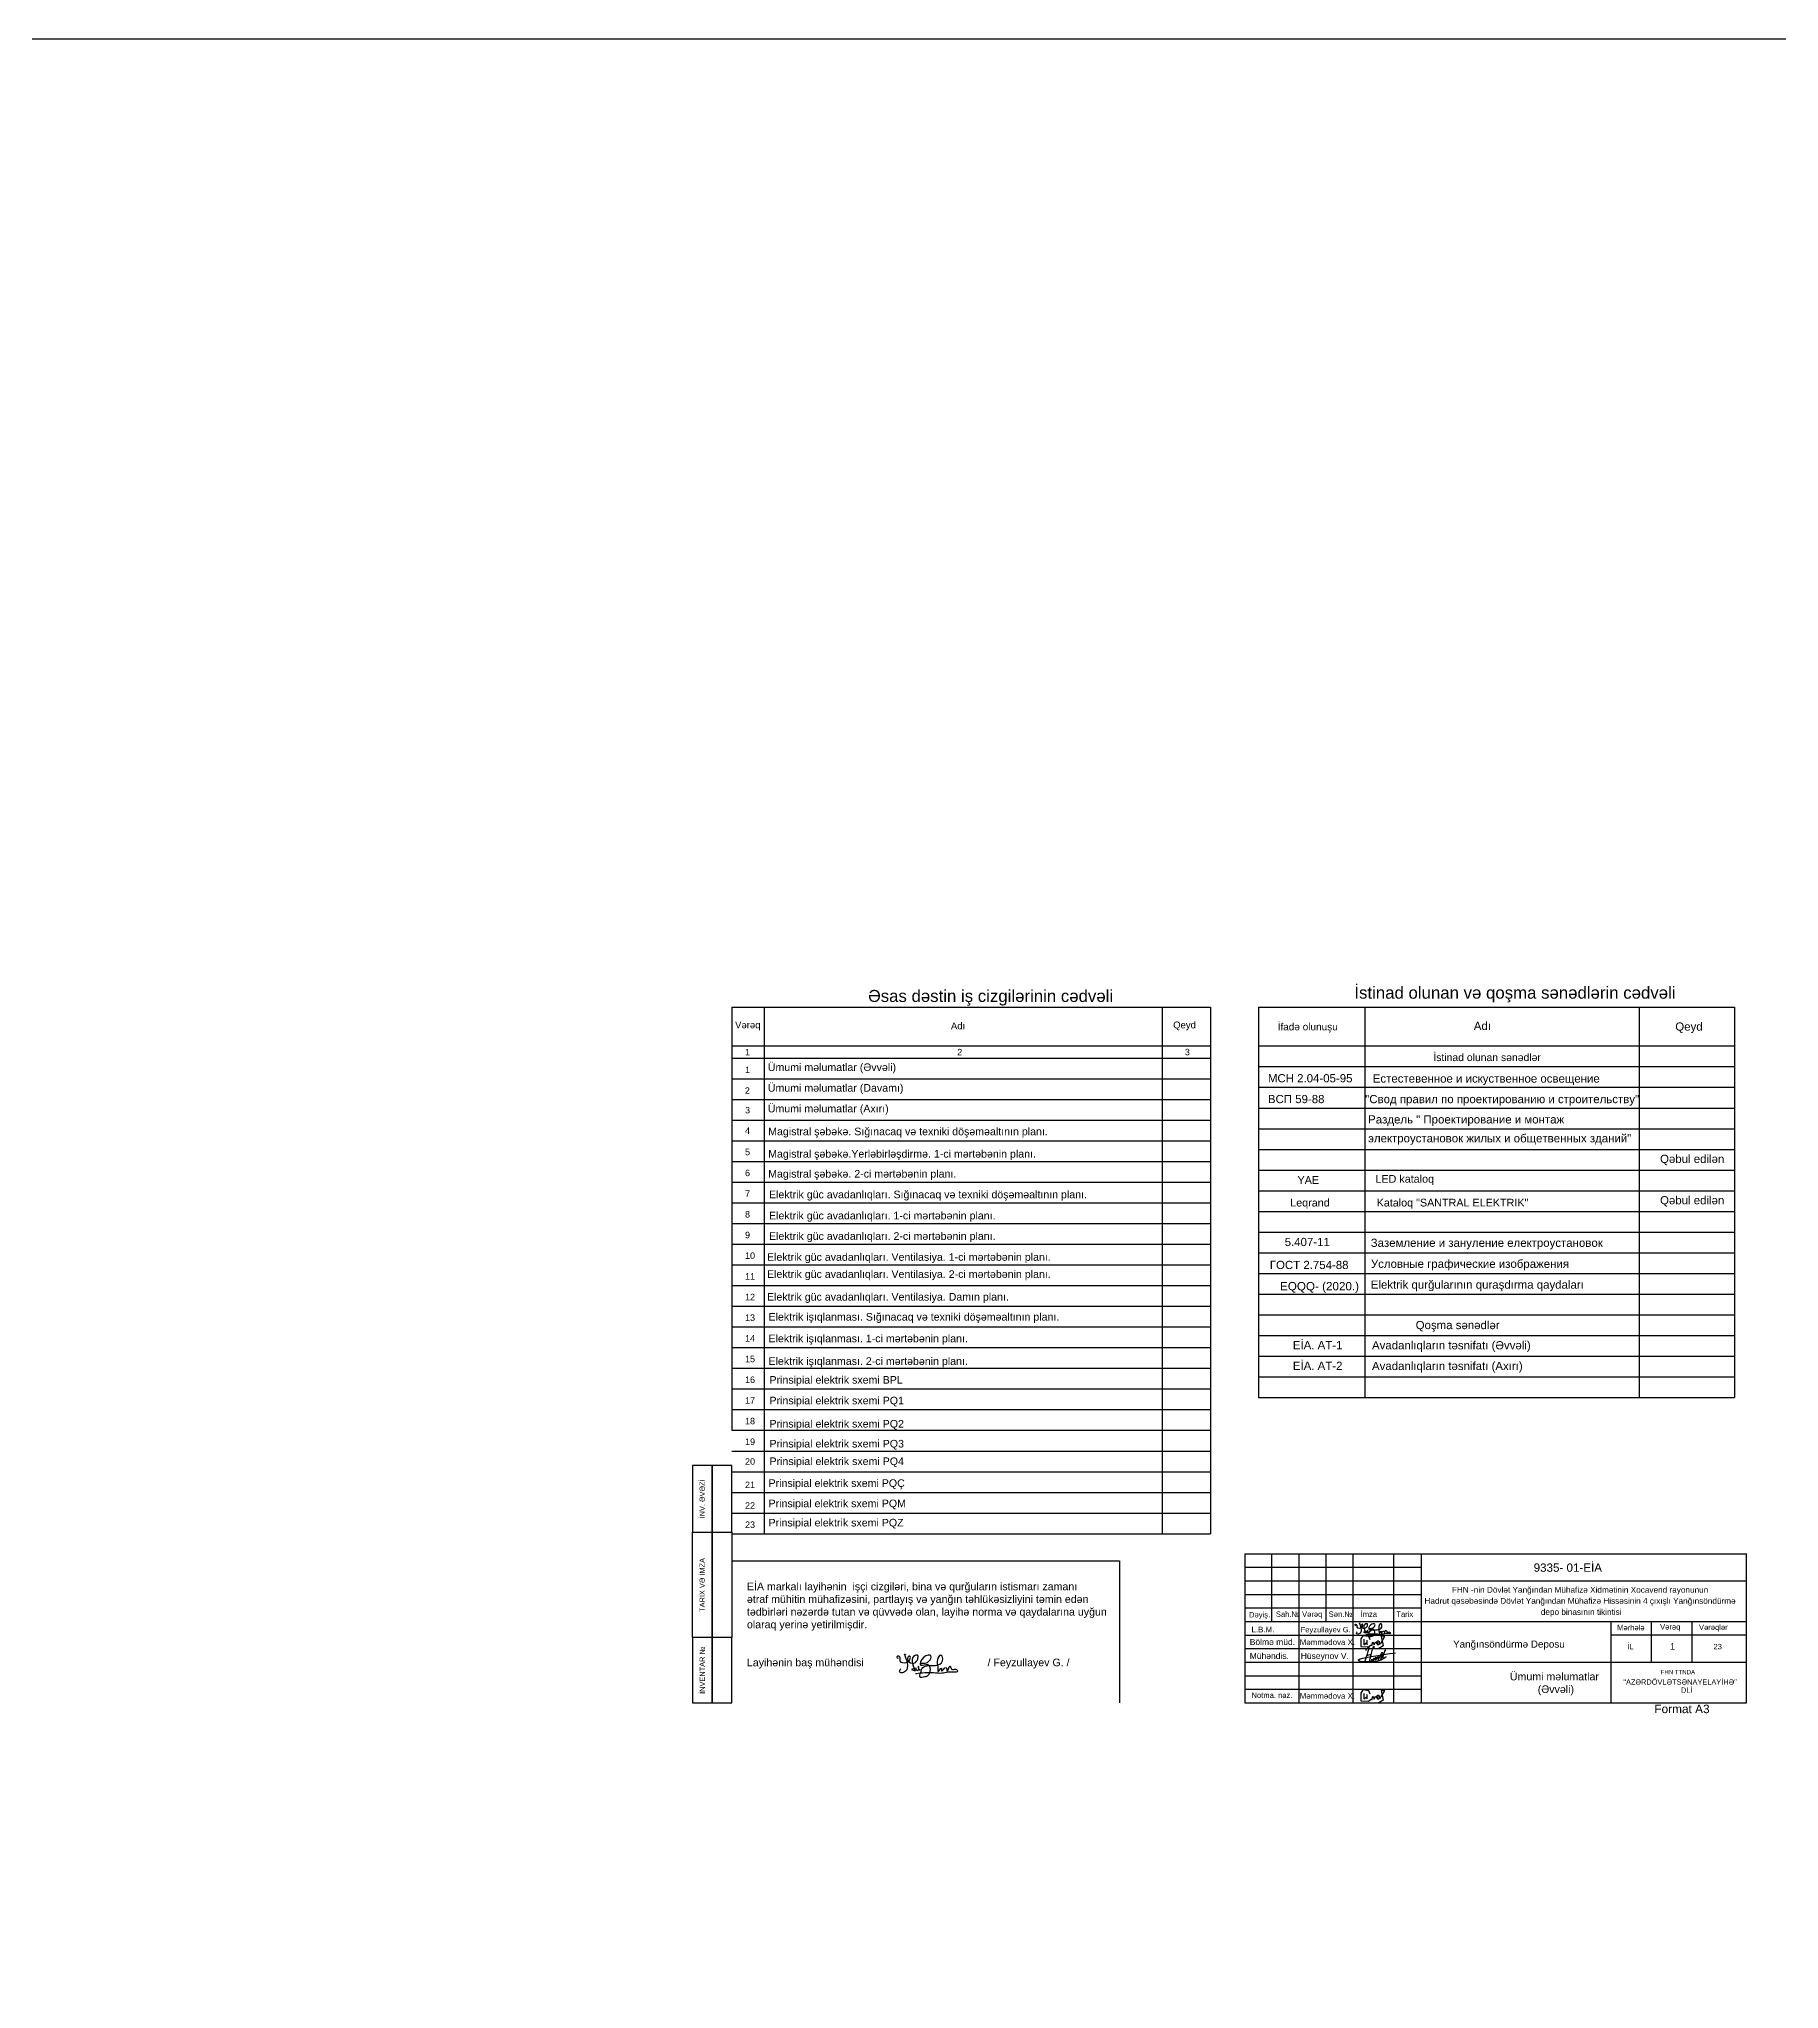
# Model space of a CAD drawing. Header units: millimetres. Extents: x 42452 to 2852333, y -419346 to 834876.
# Drawn here: x 2412498 to 2508144, y 727715 to 834876 of the extents above; entities that cross this region are included whole.
import ezdxf

# ---------------------------------------------------------------- set-up
doc = ezdxf.new("R2010")
doc.units = ezdxf.units.MM
doc.linetypes.add('DUZ', pattern=[0])
for name, color, linetype, lineweight in [('0_memar', 250, 'Continuous', 20), ('0_Ном._пера__1', 7, 'Continuous', 15), ('Stamp Mətn MN', 7, 'Continuous', 13), ('выкл1', 7, 'Continuous', 30), ('перегородка', 130, 'Continuous', 20), ('перегородка_Ном._пера__1', 7, 'Continuous', 15), ('Соединение', 5, 'Continuous', 30)]:
    doc.layers.add(name, color=color, linetype=linetype, lineweight=lineweight)
for name, color, linetype in [('Kunc shtampi', 7, 'Continuous'), ('polygon', 5, 'Continuous'), ('ramka', 7, 'Continuous'), ('shtamp cedvel MN', 7, 'Continuous'), ('размер', 7, 'Continuous')]:
    doc.layers.add(name, color=color, linetype=linetype)
doc.styles.add('Arial', font='arial.ttf', dxfattribs={"height": 200})
doc.styles.add('ARİAL', font='arial.ttf')
doc.styles.add('STAMP MƏTN - MN', font='arial.ttf')
doc.styles.get("Standard").update_dxf_attribs({"font": 'arial.ttf'})
doc.styles.add('СГЕНЕРИР_СТИЛЬ_1', font='arial.ttf')
doc.styles.add('СГЕНЕРИР_СТИЛЬ_2', font='')
doc.styles.get('СГЕНЕРИР_СТИЛЬ_2').set_extended_font_data('Arial Unicode MS Кириллический')

# ---------------------------------------------------------------- blocks, each defined once
blk = doc.blocks.new('STAMP - 2 MN')
at = {"layer": 'shtamp cedvel MN'}
blk.add_lwpolyline([(1500, 9000), (750, 9000), (750, 0), (750, 9000), (0, 9000), (0, 6475), (1500, 6475), (1500, 2475), (0, 2475), (0, 0), (1500, 0), (1500, 2475), (0, 2475), (0, 6475), (1500, 6475)], close=True, dxfattribs=at)
at = {"layer": 'Stamp Mətn MN', "char_height": 200, "attachment_point": 5, "rotation": 90, "style": 'STAMP MƏTN - MN'}
for s, insert, width in [('{\\fArial|b0|i0|c238|p34;İNV. }Ə{\\fArial|b0|i0|c238|p34;V}Ə{\\fArial|b0|i0|c238|p34;Zİ}', (375, 7738), 2525), ('{\\fArial|b0|i0|c238|p34;TARİX V}Ə{\\fArial|b0|i0|c238|p34; İMZA}', (375, 4475), 4000), ('{\\fArial|b0|i0|c238|p34;İNVENTAR }№', (375, 1238), 2475)]:
    blk.add_mtext(s, dxfattribs=dict(at, insert=insert, width=width))
blk = doc.blocks.new('55')
at = {"color": 5, "lineweight": 30}
for points, knots in [([(6808805, -690524), (6808750, -690568), (6808216, -691003), (6805386, -690836), (6807954, -690456), (6809491, -690228)], [0, 0, 0, 0, 215.4653406, 2087.6835374, 4876.1184811, 4876.1184811, 4876.1184811, 4876.1184811]), ([(6807301, -690054), (6807380, -689939), (6807723, -689440), (6807293, -690552), (6807199, -690927), (6807191, -690959)], [0, 0, 0, 0, 328.5649542, 1432.6481317, 1536.6414924, 1536.6414924, 1536.6414924, 1536.6414924]), ([(6807358, -690408), (6807470, -690386), (6807596, -690361), (6807720, -690330), (6807732, -690327)], [0, 0, 0, 0, 344.5022914, 383.3665481, 383.3665481, 383.3665481, 383.3665481]), ([(6807568, -690913), (6807734, -690192), (6807904, -689458), (6807900, -689847), (6807900, -689854)], [0, 0, 0, 0, 1128.7189656, 1148.7100529, 1148.7100529, 1148.7100529, 1148.7100529]), ([(6807716, -690698), (6807705, -690775), (6807675, -691004), (6808017, -690413), (6807740, -691044), (6808200, -690308), (6807872, -691036), (6808390, -690235), (6808050, -691132), (6808747, -689639), (6808148, -691347), (6809105, -689320), (6808364, -690768), (6808709, -690576), (6808805, -690524)], [0, 0, 0, 0, 159.1526296, 467.6047078, 669.3408688, 1011.806253, 1243.6370137, 1628.4017999, 1881.8287705, 2512.1989186, 3044.0657258, 3849.863763, 4495.0879919, 4740.9817211, 4740.9817211, 4740.9817211, 4740.9817211])]:
    blk.add_open_spline(points, degree=3, knots=knots, dxfattribs=at)
blk = doc.blocks.new('20')
at = {"color": 7, "lineweight": 25}
for p, q in [((15101137, -7396449), (15122448, -7396449)), ((15101137, -7396449), (15101137, -7402785)), ((15101137, -7402785), (15122448, -7402785))]:
    blk.add_line(p, q, dxfattribs=at)
at = {"layer": 'Kunc shtampi', "ltscale": 0.1}
blk.add_line((15122450, -7402785), (15122450, -7396438), dxfattribs=at)
at = {"layer": 'polygon', "color": 7, "linetype": 'DUZ', "lineweight": 25}
for p, q in [((15122448, -7399905), (15116691, -7399905)), ((15118416, -7401057), (15118416, -7399329)), ((15120144, -7401057), (15120144, -7399329))]:
    blk.add_line(p, q, dxfattribs=at)
at = {"layer": 'перегородка', "color": 5, "lineweight": 30}
for p, q in [((15106063, -7400069), (15106062, -7400388)), ((15106152, -7399933), (15106063, -7400069)), ((15106401, -7399969), (15106152, -7399933)), ((15106192, -7400084), (15106192, -7400313)), ((15106192, -7400084), (15106192, -7400313)), ((15106454, -7400110), (15106401, -7399969)), ((15107086, -7399953), (15106925, -7399953)), ((15106925, -7399953), (15107015, -7400368)), ((15106927, -7400230), (15107086, -7399953)), ((15106062, -7400388), (15106388, -7400401)), ((15106192, -7400313), (15106323, -7400219)), ((15106323, -7400119), (15106323, -7400313)), ((15106388, -7400401), (15106498, -7400325)), ((15106498, -7400325), (15106531, -7400351)), ((15106531, -7400351), (15106567, -7400195)), ((15106567, -7400195), (15106637, -7400317)), ((15106637, -7400317), (15106683, -7400192)), ((15106683, -7400192), (15106784, -7400326)), ((15106749, -7400198), (15106768, -7400171)), ((15106749, -7400198), (15106780, -7400321)), ((15106830, -7400168), (15106768, -7400171)), ((15106780, -7400321), (15106832, -7400311)), ((15106830, -7400168), (15106850, -7400225)), ((15106832, -7400311), (15106856, -7400282)), ((15107015, -7400368), (15106834, -7400474)), ((15106850, -7400225), (15106850, -7400162)), ((15106850, -7400162), (15106856, -7400282)), ((15106856, -7400282), (15106850, -7400225)), ((15106856, -7400282), (15106889, -7400275)), ((15106889, -7400275), (15106927, -7400230)), ((15106063, -7402373), (15106062, -7402692)), ((15106152, -7402237), (15106063, -7402373)), ((15106401, -7402273), (15106152, -7402237)), ((15106192, -7402388), (15106192, -7402617)), ((15106192, -7402388), (15106192, -7402617)), ((15106192, -7402617), (15106323, -7402523)), ((15106323, -7402423), (15106323, -7402617)), ((15106454, -7402414), (15106401, -7402273)), ((15106531, -7402655), (15106567, -7402499)), ((15106567, -7402499), (15106637, -7402621)), ((15106637, -7402621), (15106683, -7402496)), ((15106683, -7402496), (15106784, -7402630)), ((15106749, -7402502), (15106768, -7402475)), ((15106749, -7402502), (15106780, -7402625)), ((15106830, -7402472), (15106768, -7402475)), ((15106830, -7402472), (15106850, -7402529)), ((15106850, -7402529), (15106850, -7402466)), ((15106850, -7402466), (15106856, -7402586)), ((15106856, -7402586), (15106850, -7402529)), ((15106889, -7402579), (15106927, -7402534)), ((15107086, -7402257), (15106925, -7402257)), ((15106925, -7402257), (15107015, -7402672)), ((15106927, -7402534), (15107086, -7402257)), ((15106062, -7402692), (15106388, -7402705)), ((15106388, -7402705), (15106498, -7402629)), ((15106498, -7402629), (15106531, -7402655)), ((15106780, -7402625), (15106832, -7402615)), ((15106832, -7402615), (15106856, -7402586)), ((15107015, -7402672), (15106834, -7402778)), ((15106856, -7402586), (15106889, -7402579))]:
    blk.add_line(p, q, dxfattribs=at)
for points, knots in [([(15105854, -7399506), (15105838, -7399500), (15105805, -7399487), (15105847, -7399413), (15105905, -7399491), (15105849, -7399623), (15106153, -7399643), (15106162, -7399419), (15106042, -7399495), (15106143, -7399660), (15106310, -7399603), (15106340, -7399510), (15106359, -7399413), (15106122, -7399448), (15106203, -7399646), (15106273, -7399814)], [0, 0, 0, 0, 42.223389, 90.051656, 154.549451, 226.6152, 476.644161, 571.28472, 627.013932, 778.672239, 938.454199, 1025.570794, 1091.558705, 1160.21584, 1544.16015, 1544.16015, 1544.16015, 1544.16015]), ([(15106007, -7399409), (15106073, -7399600), (15106152, -7399829), (15105880, -7399880), (15105882, -7399793), (15105905, -7399771), (15105910, -7399766)], [0, 0, 0, 0, 446.334972, 532.702513, 603.278674, 627.196902, 627.196902, 627.196902, 627.196902]), ([(15106007, -7399409), (15106006, -7399405), (15106005, -7399395), (15106027, -7399402), (15106031, -7399412), (15106033, -7399416)], [0, 0, 0, 0, 8.821018, 27.345406, 42.243095, 42.243095, 42.243095, 42.243095]), ([(15107300, -7399848), (15107229, -7399844), (15107106, -7399838), (15106918, -7399890), (15106741, -7399864), (15106546, -7399860), (15106396, -7399873), (15106301, -7399888), (15106276, -7399892)], [0, 0, 0, 0, 211.533539, 367.015626, 577.795063, 738.782103, 953.656981, 1027.737747, 1027.737747, 1027.737747, 1027.737747]), ([(15106295, -7399744), (15106292, -7399758), (15106286, -7399786), (15106327, -7399808), (15106381, -7399781), (15106332, -7399640), (15106351, -7399754), (15106372, -7399792), (15106387, -7399780), (15106385, -7399772), (15106385, -7399769)], [0, 0, 0, 0, 37.910096, 78.738154, 107.34926, 199.254906, 281.250122, 295.344415, 310.564895, 319.310936, 319.310936, 319.310936, 319.310936]), ([(15106401, -7399620), (15106483, -7399625), (15106613, -7399633), (15106712, -7399392), (15106440, -7399437), (15106343, -7399750), (15106675, -7399563), (15106648, -7399925), (15106507, -7399969), (15106352, -7399997), (15106417, -7399855), (15106438, -7399676), (15106619, -7399677), (15106758, -7399678)], [0, 0, 0, 0, 227.188385, 358.071473, 539.665587, 751.927894, 924.503113, 1199.403857, 1282.39891, 1403.270956, 1513.824778, 1614.597802, 1944.904586, 1944.904586, 1944.904586, 1944.904586]), ([(15106758, -7399678), (15106785, -7399676), (15106877, -7399669), (15107004, -7399560), (15106917, -7399391), (15106772, -7399548), (15106848, -7399680), (15106834, -7399875), (15106956, -7399662), (15106900, -7399907), (15107061, -7399627), (15107057, -7399923), (15107138, -7399603), (15107168, -7399822), (15107267, -7399745), (15107351, -7399823), (15107309, -7399841), (15107293, -7399848)], [0, 0, 0, 0, 82.934409, 278.458212, 386.336719, 441.130098, 797.922894, 815.295031, 939.358029, 1010.425899, 1153.318323, 1248.777542, 1391.619055, 1482.772305, 1582.360738, 1652.010665, 1693.923868, 1693.923868, 1693.923868, 1693.923868])]:
    blk.add_open_spline(points, degree=3, knots=knots, dxfattribs=at)
for points in [[(15106295, -7399744), (15106256, -7399756), (15106217, -7399767), (15106178, -7399779)], [(15106178, -7399779), (15106209, -7399791), (15106241, -7399803), (15106273, -7399814)]]:
    blk.add_open_spline(points, degree=3, dxfattribs=at)
at = {"layer": 'размер', "color": 7, "lineweight": 25}
for p, q in [((15102289, -7399329), (15102289, -7396449)), ((15103441, -7402785), (15103441, -7396449)), ((15104592, -7399329), (15104592, -7396449)), ((15105744, -7402785), (15105744, -7396449)), ((15107472, -7402785), (15107472, -7396449)), ((15108624, -7396449), (15108624, -7402785)), ((15101137, -7397025), (15108624, -7397025)), ((15101137, -7397601), (15122448, -7397601)), ((15101137, -7398177), (15108624, -7398177)), ((15101137, -7398753), (15108624, -7398753)), ((15101137, -7399329), (15122448, -7399329)), ((15101137, -7399905), (15108624, -7399905)), ((15116688, -7399329), (15116688, -7402785)), ((15101137, -7400481), (15108624, -7400481)), ((15101137, -7401057), (15122448, -7401057)), ((15101137, -7401633), (15108624, -7401633)), ((15101156, -7402209), (15108624, -7402209))]:
    blk.add_line(p, q, dxfattribs=at)
at = {"color": 1, "lineweight": 25, "xscale": 0.5720132259566115, "yscale": 0.5720132259566115, "zscale": 0.5720132259566115}
blk.add_blockref('55', (11212411, -7005839), dxfattribs=at)
at = {"color": 7, "char_height": 258.17, "width": 5812.24, "attachment_point": 4, "style": 'Arial'}
for s, insert in [('{\\fArial|b0|i0|c238|p34;Bölmə müd.} {\\fArial|b0|i0|c238|p34; \\fArial|b0|i0|c204|p34;\\H0.92962x;Məmmədova\\fArial|b0|i0|c238|p34; X.}', (15101347, -7400201)), ('{\\fArial|b0|i0|c238|p34;Mühəndis.     Hüseynov V\\H0.92962x;.}', (15101347, -7400829))]:
    blk.add_mtext(s, dxfattribs=dict(at, insert=insert))
at = {"color": 7, "lineweight": 25, "attachment_point": 1}
for s, insert, char_height in [('{\\fArial|b0|i0|c238|p34;İ\\fArial|b0|i0|c0|p34;L}', (15117383, -7400280), 230.39), ('23', (15121043, -7400280), 230.4)]:
    blk.add_mtext(s, dxfattribs=dict(at, insert=insert, char_height=char_height))
at = {"insert": (15115876, -7403826), "char_height": 360, "width": 22250.72, "attachment_point": 7, "style": 'ARİAL'}
blk.add_mtext('{\\fArial|b0|i0|c238|p34;                   Format A3\\L\\P} ', dxfattribs=at)
at = {"layer": '0_memar', "color": 0, "linetype": 'Continuous', "insert": (15115376, -7398491), "char_height": 249.57, "width": 13538.5, "attachment_point": 5, "line_spacing_factor": 1.132501, "style": 'СГЕНЕРИР_СТИЛЬ_1'}
blk.add_mtext('{\\C7;FHN -nin Dövlət Yanğından Mühafizə Xidmətinin \\fArial|b0|i0|c238|p38;Xocavend\\fArial|b0|i0|c204|p38; \\fArial|b0|i0|c238|p38;rayonunun\\fArial|b0|i0|c204|p38; \\fArial|b0|i0|c238|p38;\\PHadrut qəsəbəsində \\fArial|b0|i0|c204|p38;Dövlət Yanğından Mühafizə Hissəsinin 4 \\fArial|b0|i0|c238|p38;çıxışlı Y\\fArial|b0|i0|c204|p38;anğınsöndürmə\\fArial|b0|i0|c238|p38;\\P \\fArial|b0|i0|c204|p38;depo\\fArial|b0|i0|c238|p38; binasının\\fArial|b0|i0|c204|p34; tikintisi}', dxfattribs=at)
at = {"layer": '0_memar', "color": 0, "linetype": 'Continuous', "insert": (15112355, -7400528), "char_height": 299.48, "attachment_point": 8, "style": 'СГЕНЕРИР_СТИЛЬ_1'}
blk.add_mtext('{Yanğınsöndürmə Deposu}', dxfattribs=at)
at = {"layer": '0_Ном._пера__1', "linetype": 'Continuous', "attachment_point": 1, "style": 'СГЕНЕРИР_СТИЛЬ_2'}
for s, insert, char_height in [('{Mərhələ}', (15116950, -7399469), 231), ('{Vərəq}', (15118775, -7399440), 231), ('{Vərəqlər}', (15120428, -7399458), 231), (' {\\fArial|b0|i0|c0|p34;     \\H0.88889x;                FHN TTNDA}', (15117167, -7401383), 207.94)]:
    blk.add_mtext(s, dxfattribs=dict(at, insert=insert, char_height=char_height))
at = {"layer": '0_Ном._пера__1', "linetype": 'Continuous', "insert": (15117216, -7401786), "char_height": 225, "width": 5999.56, "attachment_point": 1, "line_spacing_factor": 0.920624, "style": 'СГЕНЕРИР_СТИЛЬ_2'}
blk.add_mtext('{\\fArial|b0|i0|c0|p34;"AZƏRDÖVLƏTSƏNAYELAYİHƏ"\\P                            DLİ}', dxfattribs=at)
at = {"layer": 'ramka', "color": 7, "lineweight": 25, "ltscale": 0.4, "attachment_point": 1, "style": 'Arial'}
for s, insert, char_height, width in [('  {\\H1.0417x;L.B.M.            \\fArial|b0|i0|c204|p38;\\H0.95997x;\\C256;Feyzullayev \\fArial|b0|i0|c0|p38;G\\fArial|b0|i0|c204|p38;.}', (15101242, -7399549), 230.392, 6041.47), ('Notma. nəz.', (15101422, -7402344), 230.39, 2251.06), ('{\\H0.92962x;Məmmədova\\fArial|b0|i0|c238|p34; X.}', (15103470, -7402370), 258.17, 2820.28)]:
    blk.add_mtext(s, dxfattribs=dict(at, insert=insert, char_height=char_height, width=width))
at = {"layer": 'перегородка', "color": 7, "lineweight": 25, "char_height": 287.99, "attachment_point": 1, "style": 'Arial'}
for s, insert in [('\\H0.8x;Dəyiş\\H1.25x;.', (15101316, -7398869)), ('\\H0.8x;Sah.№', (15102456, -7398902)), ('\\H0.8x;Vərəq', (15103568, -7398902)), ('\\H0.8x;Sən.№', (15104700, -7398902)), ('\\H0.8x;İmza', (15106056, -7398902)), ('\\H0.8x;Tarix', (15107573, -7398902))]:
    blk.add_mtext(s, dxfattribs=dict(at, insert=insert))
at = {"layer": 'перегородка_Ном._пера__1', "linetype": 'Continuous', "insert": (15113268, -7396864), "char_height": 352.637, "attachment_point": 1, "style": 'СГЕНЕРИР_СТИЛЬ_2'}
blk.add_mtext('{\\fArial|b0|i0|c204|p38; 9\\fArial|b0|i0|c238|p38;335\\fArial|b0|i0|c204|p38;- 01-\\fArial|b0|i0|c238|p38;EİA}', dxfattribs=at)

msp = doc.modelspace()

# ---------------------------------------------------------------- linework, layer by layer
at = {"color": 7, "lineweight": 25}
for p, q in [((2450585.00637, 781668.54692), (2476890.00109, 781668.54692)), ((2450585.00637, 781668.54692), (2450585.00637, 758415.93044)), ((2452364.11941, 781668.54692), (2452364.11941, 752734.5729)), ((2474233.6359, 781668.54692), (2474233.6359, 752734.5729)), ((2476890.00109, 781668.54692), (2476888.71486, 752734.5729)), ((2479537.3264, 781668.54692), (2505702.32923, 781668.54692)), ((2479537.3264, 781668.54692), (2479537.3264, 760221.42218)), ((2485377.03026, 781668.54692), (2485377.03026, 760221.42218)), ((2500452.25463, 781668.54692), (2500452.25463, 760221.42218)), ((2505702.32923, 781668.54692), (2505702.32923, 760221.42218)), ((2450585.00637, 779538.03784), (2476890.00109, 779538.03784)), ((2479537.3264, 779538.03784), (2505702.32923, 779538.03784)), ((2450584.7081, 778868.81761), (2476889.70281, 778868.81761)), ((2479537.3264, 778401.76633), (2505702.32923, 778401.76633)), ((2450584.7081, 777732.5461), (2476889.70281, 777732.5461)), ((2479537.3264, 777265.49482), (2505701.98835, 777265.49482)), ((2450584.36722, 776596.2746), (2476889.36193, 776596.2746)), ((2479537.3264, 776129.22331), (2505702.32923, 776129.22331)), ((2450584.7081, 775460.00309), (2476889.70281, 775460.00309)), ((2479537.3264, 774992.9518), (2505702.32923, 774992.9518)), ((2450584.36722, 774323.73158), (2476889.36193, 774323.73158)), ((2479537.3264, 773856.68029), (2505702.32923, 773856.68029)), ((2450584.7081, 773187.46007), (2476889.70281, 773187.46007)), ((2479537.3264, 772720.40878), (2505702.32923, 772720.40878)), ((2450584.36722, 772051.18856), (2476889.36193, 772051.18856)), ((2479537.3264, 771584.13728), (2505702.32923, 771584.13728)), ((2450584.7081, 770914.91705), (2476889.70281, 770914.91705)), ((2450584.7081, 769778.64554), (2476889.70281, 769778.64554)), ((2479537.3264, 770447.86577), (2505702.32923, 770447.86577)), ((2450584.36722, 768642.37403), (2476889.36193, 768642.37403)), ((2479537.3264, 769311.59426), (2505702.32923, 769311.59426)), ((2450584.7081, 767506.10252), (2476889.70281, 767506.10252)), ((2479537.3264, 768175.32275), (2505702.32923, 768175.32275)), ((2450584.7081, 766369.83101), (2476889.70281, 766369.83101)), ((2479537.3264, 767039.05124), (2505702.32923, 767039.05124)), ((2450584.36722, 765233.5595), (2476889.36193, 765233.5595)), ((2479537.3264, 765902.77973), (2505702.32923, 765902.77973)), ((2450584.7081, 764097.28799), (2476889.70281, 764097.28799)), ((2479537.3264, 764766.50822), (2505702.32923, 764766.50822)), ((2479537.3264, 763630.23671), (2505702.32923, 763630.23671)), ((2450584.7081, 762961.01648), (2476889.70281, 762961.01648)), ((2479537.3264, 762493.9652), (2505702.32923, 762493.9652)), ((2450584.36722, 761824.74497), (2476889.36193, 761824.74497)), ((2479537.3264, 761357.69369), (2505702.32923, 761357.69369)), ((2450584.36722, 760688.47346), (2476889.36193, 760688.47346)), ((2479537.3264, 760221.42218), (2505702.32923, 760221.42218)), ((2450584.36722, 759552.20195), (2476889.36193, 759552.20195)), ((2450584.36722, 758415.93044), (2476889.36193, 758415.93044)), ((2450584.36722, 757279.65894), (2476889.36193, 757279.65894)), ((2450584.36722, 756143.38743), (2476889.36193, 756143.38743)), ((2450584.36722, 755007.11592), (2476889.36193, 755007.11592)), ((2450584.36722, 753870.84441), (2476889.36193, 753870.84441)), ((2450584.36722, 752734.5729), (2476889.36193, 752734.5729))]:
    msp.add_line(p, q, dxfattribs=at)
at = {"color": 7, "lineweight": 25, "ltscale": 300}
msp.add_line((2471890.09717, 751242.80798), (2471890.09717, 743437.46297), dxfattribs=at)
at = {"layer": 'выкл1', "color": 7, "lineweight": 25, "ltscale": 1.1}
msp.add_line((2450585.00637, 751242.80798), (2471890.09717, 751242.80798), dxfattribs=at)
at = {"layer": 'перегородка', "color": 5, "lineweight": 30}
for points, knots in [([(2459739.02831, 745877.71765), (2459704.80384, 745891.45444), (2459631.81182, 745920.75145), (2459723.92804, 746083.26901), (2459852.05068, 745911.13002), (2459727.00541, 745620.36077), (2460398.71206, 745576.02854), (2460419.88702, 746070.89675), (2460154.30831, 745901.16367), (2460376.55704, 745537.08271), (2460744.93769, 745664.34053), (2460811.82184, 745869.88518), (2460854.91865, 746082.84089), (2460329.91981, 746006.81948), (2460510.56333, 745568.60476), (2460663.80423, 745196.86478)], [0, 0, 0, 0, 93.2146502257, 198.8029388231, 341.1917929371, 500.288071618, 1052.2656386237, 1261.1992968285, 1384.2301428725, 1719.039291923, 2071.782656886, 2264.1060036162, 2409.7845170689, 2561.3557498823, 3408.972139114, 3408.972139114, 3408.972139114, 3408.972139114]), ([(2460076.88705, 746092.21071), (2460222.58148, 745669.7027), (2460396.46834, 745165.43775), (2459795.52907, 745052.26385), (2459801.48145, 745243.74416), (2459850.64582, 745292.16401), (2459863.0902, 745304.41995)], [0, 0, 0, 0, 985.3534195973, 1176.0231169854, 1331.8308962154, 1384.634090396, 1384.634090396, 1384.634090396, 1384.634090396]), ([(2460076.88705, 746092.21071), (2460075.61855, 746099.89588), (2460071.68619, 746123.72012), (2460122.10687, 746107.35009), (2460130.924, 746085.41354), (2460134.85417, 746075.63546)], [0, 0, 0, 0, 19.4737688868, 60.3692374556, 93.2581850985, 93.2581850985, 93.2581850985, 93.2581850985]), ([(2460947.01445, 745626.31959), (2461128.77285, 745614.80516), (2461415.24213, 745596.65728), (2461633.07317, 746130.04709), (2461033.48603, 746029.40682), (2460818.24714, 745339.58538), (2461552.24995, 745751.73489), (2461492.68318, 744953.40455), (2461179.87168, 744855.48309), (2460838.66304, 744793.53314), (2460981.84577, 745106.8627), (2461028.30621, 745502.1512), (2461428.4589, 745499.47771), (2461735.06837, 745497.4292)], [0, 0, 0, 0, 501.5534714659, 790.4981118766, 1191.3951869152, 1659.9970386046, 2040.9835235827, 2647.8694057363, 2831.0938101986, 3097.9375333267, 3342.0021768458, 3564.4741983358, 4293.6774690043, 4293.6774690043, 4293.6774690043, 4293.6774690043]), ([(2461735.06837, 745497.4292), (2461795.43943, 745502.00825), (2461998.13961, 745517.38273), (2462277.22337, 745757.81369), (2462085.26136, 746130.85431), (2461764.81616, 745785.58149), (2461932.69842, 745493.58824), (2461902.013, 745062.74474), (2462172.20484, 745533.05335), (2462048.15089, 744993.42624), (2462404.33318, 745611.85188), (2462394.53347, 744956.64141), (2462572.99336, 745664.56385), (2462638.94876, 745179.28827), (2462857.46281, 745350.68168), (2463043.64171, 745176.96676), (2462951.31894, 745138.27632), (2462916.63416, 745123.74069)], [0, 0, 0, 0, 183.0905224401, 614.7395262776, 852.8979990635, 973.8628523716, 1761.5380866018, 1799.889763579, 2073.7780009599, 2230.6713074208, 2546.1284126621, 2756.869388772, 3072.2141037825, 3273.4489893757, 3493.3058417921, 3647.068817459, 3739.5986827946, 3739.5986827946, 3739.5986827946, 3739.5986827946]), ([(2462931.61234, 745123.74069), (2462775.18372, 745131.52839), (2462503.77642, 745145.04025), (2462087.49843, 745031.24195), (2461697.39943, 745088.00227), (2461266.33147, 745097.33726), (2460935.29167, 745068.46477), (2460725.35168, 745034.85339), (2460671.52849, 745026.23629)], [0, 0, 0, 0, 466.9929701986, 810.24370271, 1275.5718755397, 1630.975640008, 2105.3451340515, 2268.8898751862, 2268.8898751862, 2268.8898751862, 2268.8898751862]), ([(2460712.29705, 745351.87835), (2460706.1669, 745321.87147), (2460693.43474, 745259.54807), (2460784.23619, 745211.79658), (2460902.61242, 745271.09934), (2460793.44655, 745581.15793), (2460835.30642, 745331.22483), (2460881.91174, 745246.36871), (2460914.95069, 745272.74902), (2460912.06952, 745290.5276), (2460911.0181, 745297.01549)], [0, 0, 0, 0, 83.6924006252, 173.8266436036, 236.9900795719, 439.8860003491, 620.903108761, 652.0184400048, 685.6199979541, 704.9282375596, 704.9282375596, 704.9282375596, 704.9282375596])]:
    msp.add_open_spline(points, degree=3, knots=knots, dxfattribs=at)
for points in [[(2460712.29705, 745351.87835), (2460625.98238, 745326.24851), (2460539.66772, 745300.61867), (2460453.35305, 745274.98883)], [(2460453.51519, 745275.03697), (2460523.5997, 745249.00828), (2460593.68422, 745222.97958), (2460663.76873, 745196.95089)]]:
    msp.add_open_spline(points, degree=3, dxfattribs=at)
at = {"layer": 'Соединение'}
msp.add_lwpolyline([(2276980.5718, 834875.73029), (2852332.64562, 834875.73029), (2852332.64562, 24425.68695), (2276980.5718, 24425.68695)], close=True, dxfattribs=at)

# ---------------------------------------------------------------- block references
at = {"color": 7, "lineweight": 40, "xscale": 1.294169800868891, "yscale": 1.294169800868891, "zscale": 1.294169800868891}
msp.add_blockref('20', (-17064654.72524, 10323898.56437), dxfattribs=at)
at = {"layer": 'shtamp cedvel MN', "xscale": 1.448780487799819, "yscale": 1.448780487799819, "zscale": 1.448780487799819}
msp.add_blockref('STAMP - 2 MN', (2448411.83582, 743437.46297), dxfattribs=at)

# ---------------------------------------------------------------- texts
at = {"color": 7, "lineweight": 25, "style": 'Arial'}
for s, insert, char_height, attachment_point in [('Əsas dəstin iş cizgilərinin {\\fArial|b0|i0|c238|p34;cədvəli}', (2458071.88553, 782185.7943), 660.8569448, 4), ('İs{\\fArial|b0|i0|c238|p34;ti}nad {\\fArial|b0|i0|c238|p34;olunan və} {\\fArial|b0|i0|c238|p34;qoşma} sənədlərin {\\fArial|b0|i0|c238|p34;cədvəli}', (2484802.06154, 782365.91999), 660.85694478, 4), ('{\\fArial|b0|i0|c238|p34;Vərəq}', (2450762.00599, 780637.3617), 374.2858373, 4), ('{\\fArial|b0|i0|c238|p34;Adı}', (2462625.60405, 780637.3617), 374.2858373, 4), ('{\\fArial|b0|i0|c238|p34;Qeyd}', (2474841.70977, 780637.3617), 374.2858373, 4), ('{\\fArial|b0|i0|c238|p34;İfadə olunuşu}', (2480585.3312, 780533.39867), 393.9385901, 4), ('{\\fArial|b0|i0|c238|p34;Adı}', (2491366.25913, 780638.86262), 450.2155315, 4), ('{\\fArial|b0|i0|c238|p34;Qeyd}', (2502443.56825, 780537.8903), 450.2155315, 4), ('1', (2451308.01873, 779201.19846), 354.51841, 4), ('3', (2475484.12577, 779201.19846), 354.51841, 4), ('1', (2451308.01873, 778225.71645), 354.51841, 4), ('{\\H1.1781x;Ümumi \\fArial|b0|i0|c238|p34;məlumatlar (\\fArial|b0|i0|c204|p34;Ə\\fArial|b0|i0|c238|p34;vvəli)}', (2452559.96297, 778308.08775), 354.51841299, 4), ('2', (2451298.94031, 777087.2228), 354.51841, 4), ('{\\H1.1781x;Ümumi \\fArial|b0|i0|c238|p34;məlumatlar (Davamı)}', (2452559.96297, 777171.81624), 354.518413, 4), ('Естестевенное и искуственное освещение', (2485813.4407, 777682.2935), 450.2155315, 4), ('3', (2451308.01873, 776010.99529), 354.51841, 4), ('{\\H1.1781x;Ümumi \\fArial|b0|i0|c238|p34;məlumatlar (Axırı)}', (2452559.96297, 776035.54473), 354.518413, 4), ('BСП 59-88', (2480049.97036, 776618.85354), 450.215531, 4), ('"Свод правил по проектированию и строительству"', (2485399.38298, 776551.41754), 450.2155315, 4), ('4', (2451308.01873, 774880.65811), 354.51841, 4), ('Раздель " Проектирование и монтаж ', (2485557.95772, 775436.78478), 450.2155315, 4), ('5', (2451308.01873, 773709.22357), 354.51841, 4), ('электроустановок жилых и общетвенных зданий"', (2485557.95772, 774398.8013), 450.2155315, 4), ('6', (2451308.01873, 772558.8162), 354.51841, 4), ('{\\fArial|b0|i0|c238|p34;Qəbul edilən}', (2501605.13788, 773271.847), 450.390371, 4), ('7', (2451308.01873, 771422.54469), 354.51841, 4), ('YAE', (2481677.37655, 772171.90059), 423.196747, 4), ('Leqrand', (2481277.51411, 770865.31946), 423.196747, 4), ('Kataloq "SANTRAL ELEKTRIK"', (2486026.88922, 770865.31946), 423.1967472, 4), ('{\\fArial|b0|i0|c238|p34;Qəbul edilən}', (2501605.13788, 770999.30398), 450.390371, 4), ('8', (2451308.01873, 770286.27318), 354.51841, 4), ('{\\fArial|b0|i0|c238|p34;9}', (2451308.01873, 769150.00167), 354.518413, 4), ('5.407-11', (2480972.436, 768763.80199), 450.215531, 4), ('Заземление и зануление електроустановок', (2485699.26237, 768655.1841), 450.2155315, 4), ('{\\fArial|b0|i0|c238|p34;10}', (2451308.01873, 768013.73016), 354.518413, 4), ('ГОСТ 2.754-88', (2480155.52452, 767502.15114), 450.2155315, 4), ('Условные графические изображения', (2485712.52013, 767502.15114), 450.2155315, 4), ('{\\fArial|b0|i0|c238|p34;11}', (2451308.01873, 766877.45865), 354.518413, 4), ('EQQQ- (2020.)', (2480716.98503, 765970.56657), 458.3390993, 7), ('Elektrik qurğularının quraşdırma qaydaları', (2485705.43025, 766354.64071), 450.2155315, 4), ('{\\fArial|b0|i0|c238|p34;12}', (2451308.01873, 765741.18714), 354.518413, 4), ('13', (2451308.01873, 764604.91563), 354.518413, 4), ('14', (2451308.01873, 763468.64412), 354.518413, 4), ('15', (2451308.01873, 762332.37261), 354.518413, 4), ('16', (2451308.01873, 761196.1011), 354.518413, 4), ('Prinsipial elektrik sxemi BPL', (2452651.63984, 761127.77949), 417.6538407, 4), ('{\\fArial|b0|i0|c238|p34;1}7', (2451308.01873, 760059.82959), 354.518413, 4), ('Prinsipial elektrik sxemi PQ1', (2452651.63984, 759991.50798), 417.6538407, 4), ('{\\fArial|b0|i0|c238|p34;1}8', (2451308.01873, 758923.55808), 354.518413, 4), ('Prinsipial elektrik sxemi PQ2', (2452651.63984, 758714.24791), 417.6538407, 4), ('{\\fArial|b0|i0|c238|p34;1}9', (2451308.01873, 757787.28657), 354.518413, 4), ('Prinsipial elektrik sxemi PQ3', (2452651.63984, 757618.91261), 417.6538407, 4), ('20', (2451308.01873, 756703.40695), 354.518413, 4), ('Prinsipial elektrik sxemi PQ4', (2452651.63984, 756654.36302), 417.6538407, 4), ('21', (2451308.01873, 755418.48211), 354.518413, 4), ('Prinsipial elektrik sxemi PQ{\\fArial|b0|i0|c238|p34;Ç}', (2452601.0524, 755451.04967), 417.6538407, 4), ('22', (2451308.01873, 754284.50397), 354.518413, 4), ('Prinsipial elektrik sxemi PQM', (2452601.0524, 754337.66663), 417.6538407, 4), ('23', (2451308.01873, 753226.35519), 354.518413, 4), ('Prinsipial elektrik sxemi PQZ', (2452601.0524, 753279.51785), 417.6538407, 4), ('\\pxqc;{\\fArial|b0|i0|c238|p34;1}', (2502113.50643, 746545.23617), 350, 4), ('\\pxqc;{\\H1.1781x;Ümumi \\fArial|b0|i0|c238|p34;məlumatlar\\P (\\fArial|b0|i0|c204|p34;Ə\\fArial|b0|i0|c238|p34;vvəli)}', (2493350.88351, 744475.73417), 354.518413, 4)]:
    msp.add_mtext(s, dxfattribs=dict(at, insert=insert, char_height=char_height, attachment_point=attachment_point))
at = {"color": 7, "lineweight": 25, "attachment_point": 4, "style": 'Arial'}
for s, insert, char_height, width in [('2', (2462972.86175, 779201.19846), 354.51841, 384.6532247), ('İs{\\fArial|b0|i0|c238|p34;ti}nad {\\fArial|b0|i0|c238|p34;oluna}n sənədlər', (2489142.54729, 778908.9993), 409.2868468, 12301.6031561), ('\\A1;{\\C256;MCH 2.04-05-95}', (2480049.97036, 777761.81788), 450.2155315, 7744.987427), ('{\\C256;Magistral şəbəkə. \\fArial|b0|i0|c204|p38;S\\fArial|b0|i0|c0|p38;ığı\\fArial|b0|i0|c204|p38;nacaq və texniki dö\\fArial|b0|i0|c0|p38;ş\\fArial|b0|i0|c204|p38;əməalt\\fArial|b0|i0|c0|p38;ı\\fArial|b0|i0|c204|p38;n\\fArial|b0|i0|c0|p38;ı\\fArial|b0|i0|c204|p38;n plan\\fArial|b0|i0|c0|p38;ı. }', (2452579.27102, 774777.17346), 417.65384071, 22006.6049155), ('{\\C256;Magistral şəbəkə.Yerləbirləşdirmə. \\fArial|b0|i0|c204|p38;1-ci mərtəbənin plan\\fArial|b0|i0|c0|p38;ı.}', (2452579.27102, 773547.31875), 417.65384071, 22006.6049155), ('{\\C256;Magistral şəbəkə. \\fArial|b0|i0|c204|p38;2-ci mərtəbənin plan\\fArial|b0|i0|c0|p38;ı.}', (2452579.27102, 772450.15877), 417.6538407, 22006.6049155), ('{\\C256;Elektrik güc avadanlıqları.\\fArial|b0|i0|c238|p34; \\fArial|b0|i0|c204|p38;S\\fArial|b0|i0|c0|p38;ığı\\fArial|b0|i0|c204|p38;nacaq və texniki dö\\fArial|b0|i0|c0|p38;ş\\fArial|b0|i0|c204|p38;əməalt\\fArial|b0|i0|c0|p38;ı\\fArial|b0|i0|c204|p38;n\\fArial|b0|i0|c0|p38;ı\\fArial|b0|i0|c204|p38;n plan\\fArial|b0|i0|c0|p38;ı.}', (2452625.95485, 771314.00342), 417.65384071, 18935.0522682), ('LED kataloq', (2485960.20931, 772171.90059), 423.1967472, 33206.2055159), ('{\\C256;Elektrik güc avadanlıqları.\\fArial|b0|i0|c238|p34; \\fArial|b0|i0|c204|p38;1-ci mərtəbənin plan\\fArial|b0|i0|c0|p38;ı.}', (2452625.95485, 770155.80258), 417.65384071, 18935.0522682), ('{\\C256;Elektrik güc avadanlıqları.\\fArial|b0|i0|c238|p34; \\fArial|b0|i0|c204|p38;2-ci mərtəbənin plan\\fArial|b0|i0|c0|p38;ı.}', (2452625.95485, 769030.10404), 417.65384071, 18935.0522682), ('{\\C256;Elektrik güc avadanlıqları.\\fArial|b0|i0|c238|p34; Ventilasiya.\\fArial|b0|i0|c204|p34; \\fArial|b0|i0|c204|p38;1-ci mərtəbənin plan\\fArial|b0|i0|c0|p38;ı.}', (2452515.68096, 767878.53158), 417.65384071, 18935.0522682), ('{\\C256;Elektrik güc avadanlıqları.\\fArial|b0|i0|c238|p34; Ventilasiya.\\fArial|b0|i0|c204|p34; \\fArial|b0|i0|c204|p38;2-ci mərtəbənin plan\\fArial|b0|i0|c0|p38;ı.}', (2452515.68096, 766939.80834), 417.65384071, 18935.0522682), ('{\\C256;Elektrik güc avadanlıqları.\\fArial|b0|i0|c238|p34; Ventilasiya.\\fArial|b0|i0|c204|p34; D\\fArial|b0|i0|c238|p34;amın\\fArial|b0|i0|c204|p34; planı.}', (2452515.68096, 765690.27364), 417.65384071, 18935.0522682), ('{\\C256;Elektrik işıqlanması. \\fArial|b0|i0|c204|p38;S\\fArial|b0|i0|c0|p38;ığı\\fArial|b0|i0|c204|p38;nacaq və texniki dö\\fArial|b0|i0|c0|p38;ş\\fArial|b0|i0|c204|p38;əməalt\\fArial|b0|i0|c0|p38;ı\\fArial|b0|i0|c204|p38;n\\fArial|b0|i0|c0|p38;ı\\fArial|b0|i0|c204|p38;n plan\\fArial|b0|i0|c0|p38;ı. }', (2452598.51345, 764589.9618), 417.65384071, 18935.0522682), ('{\\fArial|b0|i0|c238|p34;Qoşma} sənədlər', (2488172.53315, 764132.99227), 450.2155315, 8038.3112164), ('{\\C256;Elektrik işıqlanması. \\fArial|b0|i0|c204|p38;1-ci mərtəbənin plan\\fArial|b0|i0|c0|p38;ı.}', (2452598.51345, 763400.78747), 417.6538407, 18935.0522682), ('{\\C256;Elektrik işıqlanması. \\fArial|b0|i0|c204|p38;2-ci mərtəbənin plan\\fArial|b0|i0|c0|p38;ı.}', (2452598.51345, 762155.30081), 417.6538407, 18935.0522682)]:
    msp.add_mtext(s, dxfattribs=dict(at, insert=insert, char_height=char_height, width=width))
at = {"color": 1, "lineweight": 25, "char_height": 450.2103223, "attachment_point": 4, "style": 'Arial'}
for s, insert in [('\\C0;EİA. AT-1', (2481419.72634, 763098.77241)), ('\\C0;EİA. AT-2', (2481419.72634, 761962.5009))]:
    msp.add_mtext(s, dxfattribs=dict(at, insert=insert))
at = {"color": 1, "lineweight": 25, "width": 15497.1385113, "attachment_point": 4, "style": 'Arial'}
for s, insert, char_height in [('{\\C256; Avadanlıqların təsnifatı\\fArial|b0|i0|c238|p34; (\\fArial|b0|i0|c204|p34;Ə\\fArial|b0|i0|c238|p34;vvəli)}', (2485596.74312, 763022.39018), 450.21553149), ('{\\C256; Avadanlıqların təsnifatı\\fArial|b0|i0|c238|p34; (Axırı)}', (2485596.74312, 761886.11867), 450.2155315)]:
    msp.add_mtext(s, dxfattribs=dict(at, insert=insert, char_height=char_height))
at = {"color": 0, "insert": (2451413.19848, 750045.4425), "char_height": 417.57020468, "width": 22664.364801, "attachment_point": 1, "style": 'Arial'}
msp.add_mtext('EİA markalı layihənin  işçi cizgiləri, bina və qurğuların istismarı zamanı \\Pətraf mühitin mühafizəsini, partlayış və yanğın təhlükəsizliyini təmin edən \\Ptədbirləri nəzərdə tutan və qüvvədə olan, layihə norma və qaydalarına uyğun \\Polaraq yerinə yetirilmişdir.\\P\\P\\PLayihənin baş mühəndisi   {\\fArial|b0|i0|c238|p34;                                       / \\fArial|b0|i0|c204|p38;\\C256;Feyzullayev \\fArial|b0|i0|c0|p38;G\\fArial|b0|i0|c204|p38;.\\fArial|b0|i0|c238|p34;\\C0; /}                                   ', dxfattribs=at)

doc.saveas('drawing.dxf')
